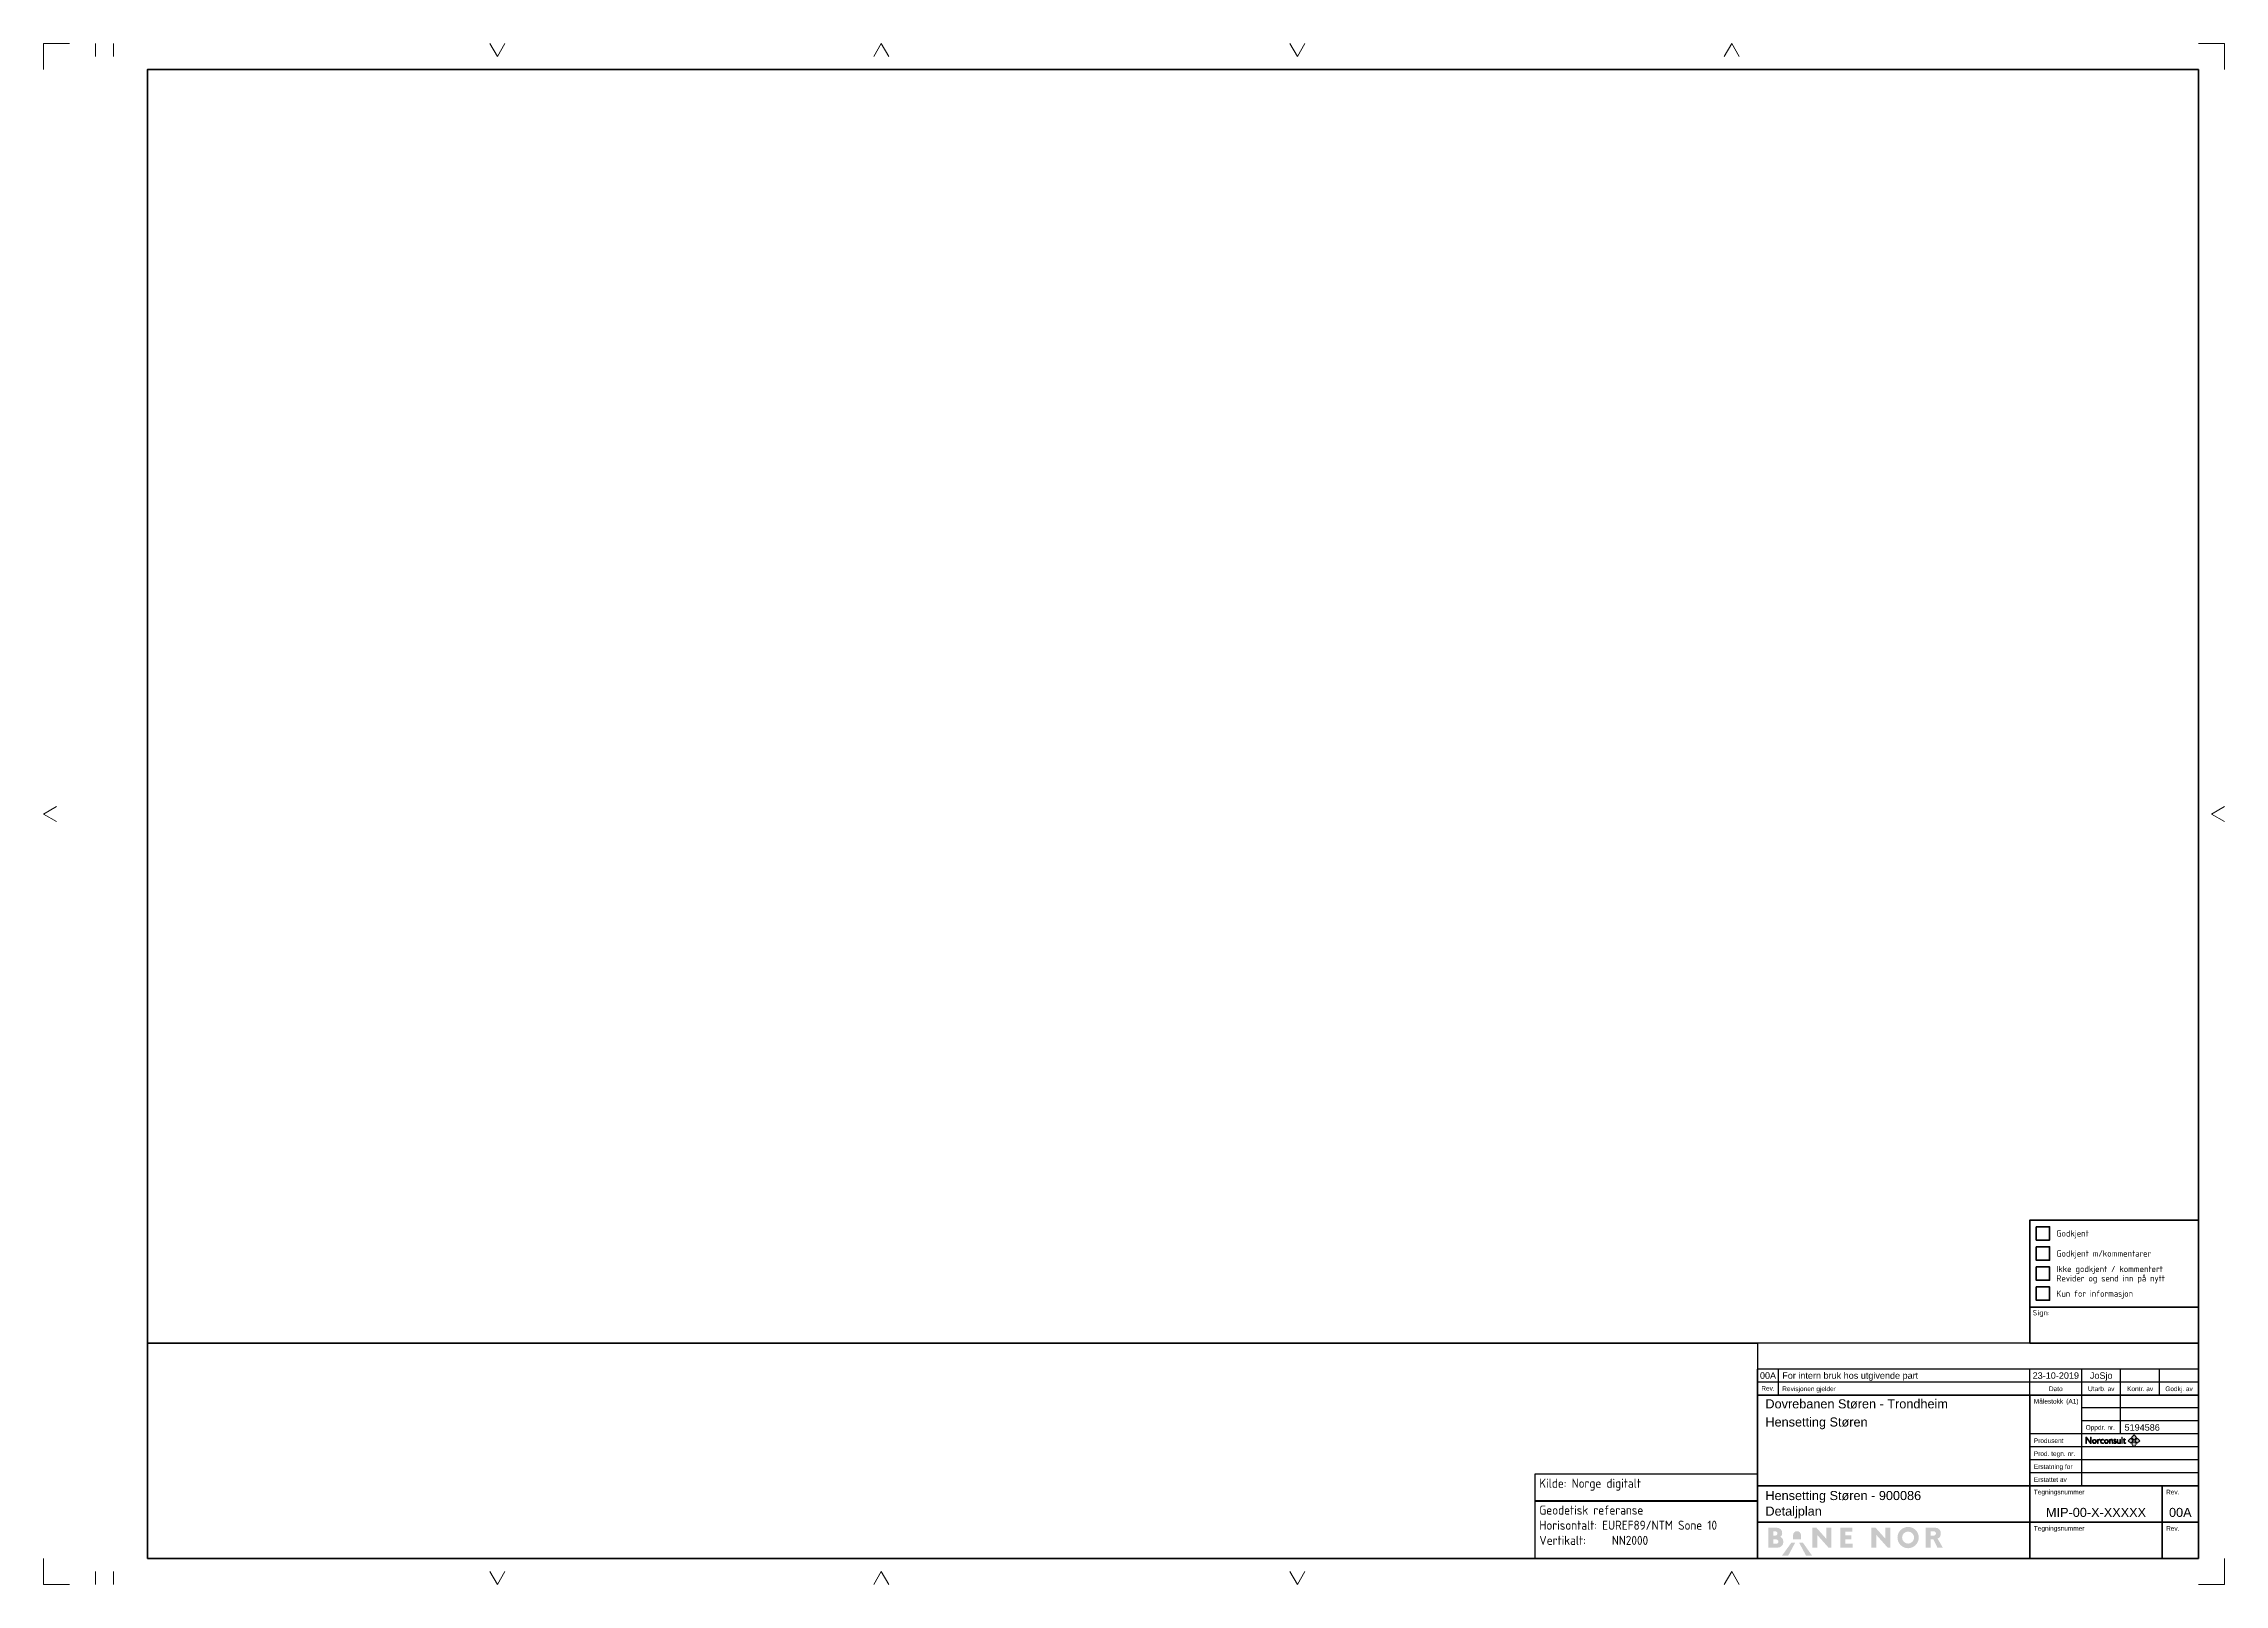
# Paper-space layout 'Layout1' of a CAD drawing. Header units: metres, sheet in millimetres. Extents: x 0 to 841, y 0 to 594.
import ezdxf
from ezdxf.enums import TextEntityAlignment as Align

# ---------------------------------------------------------------- set-up
doc = ezdxf.new("R2010")
doc.units = ezdxf.units.M
doc.set_wipeout_variables(frame=1)
doc.layers.get('0').update_dxf_attribs({"color": 211})
for name, color, linetype in [('8180', 7, 'Continuous'), ('8180-L_BaneNOR1', 7, 'Continuous'), ('8181', 7, 'Continuous'), ('kartreferanse_utm32_nn54', 7, 'Continuous'), ('NO_Ramme', 6, 'Continuous')]:
    doc.layers.add(name, color=color, linetype=linetype)
for name, color, linetype, lineweight in [('8180-1', 7, 'Continuous', 18), ('8180-2', 7, 'Continuous', 70), ('8180-3', 7, 'Continuous', 25), ('8180-L', 7, 'Continuous', 18), ('8180-L_NO1', 7, 'Continuous', 18), ('8181-018', 7, 'Continuous', 18), ('8181-025', 7, 'Continuous', 25), ('8181-035', 7, 'Continuous', 35), ('8181-050', 7, 'Continuous', 50), ('8183', 7, 'Continuous', 35), ('8183-018', 7, 'Continuous', 18), ('8183-025', 7, 'Continuous', 25), ('8183-050', 7, 'Continuous', 50), ('JBT_LAY_GODKJENNINGSRUBRIKK', 7, 'Continuous', 35)]:
    doc.layers.add(name, color=color, linetype=linetype, lineweight=lineweight)
doc.layers.add('NO_P-MV', color=6, linetype='Continuous', plot=False)
doc.styles.add('ARIAL', font='iso.shx')
doc.styles.add('ISOCP2', font='isocp2.shx')
doc.styles.add('NO_Normal', font='arial.ttf')

# ---------------------------------------------------------------- blocks, each defined once
blk = doc.blocks.new('Sheet A1 (841x594)')
at = {"layer": '8180-1'}
for p, q in [((20, 589), (20, 594)), ((27, 589), (27, 594)), ((20, 0), (20, 5)), ((27, 0), (27, 5))]:
    blk.add_line(p, q, dxfattribs=at)
at = {"layer": '8180-1', "flags": 128}
for points in [[(0, 584), (0, 594), (10, 594)], [(172.11, 594), (175, 589), (177.89, 594)], [(320.11, 589), (323, 594), (325.89, 589)], [(480.61, 594), (483.5, 589), (486.39, 594)], [(648.11, 589), (651, 594), (653.89, 589)], [(841, 584), (841, 594), (831, 594)], [(5, 294.11), (0, 297), (5, 299.89)], [(841, 294.11), (836, 297), (841, 299.89)], [(0, 10), (0, 0), (10, 0)], [(841, 10), (841, 0), (831, 0)], [(172.11, 5), (175, 0), (177.89, 5)], [(320.11, 0), (323, 5), (325.89, 0)], [(480.61, 5), (483.5, 0), (486.39, 5)], [(648.11, 0), (651, 5), (653.89, 0)]]:
    blk.add_lwpolyline(points, dxfattribs=at)
at = {"layer": '8180-2', "flags": 128}
blk.add_lwpolyline([(40, 10), (40, 584), (831, 584), (831, 10)], close=True, dxfattribs=at)
at = {"layer": '8180-3', "lineweight": 30, "flags": 63}
blk.add_attdef('PLOTINFO', text='', height=2.5, rotation=90, dxfattribs=at).set_placement((38.5, 10), align=Align.BOTTOM_LEFT)
blk = doc.blocks.new('Godkjenningsrubrikk')
at = {"layer": 'JBT_LAY_GODKJENNINGSRUBRIKK'}
blk.add_line((0, 13.5), (-63, 13.5), dxfattribs=at)
for points in [[(0, 0), (-63, 0), (-63, 46), (0, 46)], [(-60.63, 43.5), (-55.63, 43.5), (-55.63, 38.5), (-60.63, 38.5)], [(-60.63, 36), (-55.63, 36), (-55.63, 31), (-60.63, 31)], [(-60.63, 28.5), (-55.63, 28.5), (-55.63, 23.5), (-60.63, 23.5)], [(-60.63, 21), (-55.63, 21), (-55.63, 16), (-60.63, 16)]]:
    blk.add_lwpolyline(points, close=True, dxfattribs=at)
at = {"layer": 'JBT_LAY_GODKJENNINGSRUBRIKK', "style": 'ARIAL'}
for s, height, p in [('Godkjent', 2.35, (-53.12, 41)), ('Godkjent m/kommentarer', 2.35, (-53.12, 33.5)), ('Ikke godkjent / kommentert', 2.35, (-53.12, 27.72)), ('Revider og send inn på nytt', 2.35, (-53.12, 24.22)), ('Kun for informasjon', 2.34, (-53.12, 18.5)), ('Sign:', 2, (-61.99, 11.37))]:
    blk.add_text(s, height=height, dxfattribs=at).set_placement(p, align=Align.MIDDLE_LEFT)
blk = doc.blocks.new('Norconsult_Logo')
at = {"layer": '8180-L_NO1'}
h = blk.add_hatch(color=0, dxfattribs=at)
edge = h.paths.add_edge_path()
edge.add_arc((56.3, -4.4), 2.33, 0, 360)
edge = h.paths.add_edge_path()
edge.add_line((45, 2), (45, 1.1))
edge.add_line((45, 1.1), (46.4, 1.1))
edge.add_line((46.4, 1.1), (46.4, 0.4))
edge.add_line((46.4, 0.4), (45, 0.4))
edge.add_line((45, 0.4), (45, -2.1))
edge.add_arc((46.7, -2.1), 1.68, 180, 197.1319)
edge.add_arc((45.7, -2.4), 0.632, 197.1319, 235.8507)
edge.add_arc((45.7, -2.4), 0.688, 235.8507, 271.9224)
edge.add_arc((45.6, -0.6), 2.43, 271.9224, 282.127)
edge.add_arc((45.8, -1.3), 1.77, 282.127, 300.8315)
edge.add_line((46.7, -2.8), (46.7, -3.5))
edge.add_line((46.7, -3.5), (46.5, -3.5))
edge.add_arc((45.5, -1.4), 2.33, 280.7893, 295.7449, ccw=False)
edge.add_arc((45.7, -2.1), 1.7, 255.2706, 280.7893, ccw=False)
edge.add_arc((45.6, -2.5), 1.3, 226.4333, 255.2706, ccw=False)
edge.add_arc((45.4, -2.6), 1.11, 190.4307, 226.4333, ccw=False)
edge.add_arc((48.1, -2.1), 3.86, 177.1126, 190.4307, ccw=False)
edge.add_line((44.3, -1.9), (44.3, 0.4))
edge.add_line((44.3, 0.4), (43.6, 0.4))
edge.add_line((43.6, 0.4), (45, 2))
h.paths.add_polyline_path([(41.9, -3.7), (42.6, -3.7), (42.6, 3.7), (41.9, 3.7)])
edge = h.paths.add_edge_path()
edge.add_line((36.7, 1.1), (36.7, -1.6))
edge.add_arc((42.5, -1.6), 5.77, 180, 189.6956)
edge.add_arc((38.1, -2.4), 1.31, 189.6956, 222.2987)
edge.add_arc((38.5, -2.1), 1.82, 222.2987, 235.3294)
edge.add_arc((38.1, -2.5), 1.24, 235.3294, 271.6808)
edge.add_arc((38.1, -2.1), 1.69, 271.6808, 295.0471)
edge.add_arc((38.1, -2.1), 1.69, 295.0471, 335.5791)
edge.add_line((39.7, -2.8), (39.7, -3.7))
edge.add_line((39.7, -3.7), (40.4, -3.7))
edge.add_line((40.4, -3.7), (40.4, 1.1))
edge.add_line((40.4, 1.1), (39.7, 1.1))
edge.add_line((39.7, 1.1), (39.7, -2.4))
edge.add_arc((38.6, -1.9), 1.11, 302.8849, 336.5661, ccw=False)
edge.add_arc((38.2, -1.3), 1.86, 277.4509, 302.8849, ccw=False)
edge.add_arc((38.4, -2.3), 0.852, 201.4472, 277.4509, ccw=False)
edge.add_arc((39.2, -2), 1.8, 187.4093, 201.4472, ccw=False)
edge.add_arc((41.7, -1.6), 4.3, 180, 187.4093, ccw=False)
edge.add_line((37.4, -1.6), (37.4, 1.1))
edge.add_line((37.4, 1.1), (36.7, 1.1))
edge = h.paths.add_edge_path()
edge.add_line((32.5, -2.6), (32.5, -3.4))
edge.add_line((32.5, -3.4), (32.9, -3.5))
edge.add_arc((33.8, -1.7), 2.08, 244.4313, 262.1702)
edge.add_arc((33.9, -0.9), 2.9, 262.1702, 278.6111)
edge.add_arc((34.2, -2.4), 1.3, 278.6111, 312.4223)
edge.add_arc((34.2, -2.4), 1.3, 312.4223, 340.5631)
edge.add_arc((34.3, -2.5), 1.16, 340.5631, 373.0773)
edge.add_arc((34.1, -2.5), 1.4, 13.0773, 42.6716)
edge.add_arc((32.7, -3.8), 3.25, 42.6716, 59.6559)
edge.add_arc((38.2, 5.6), 7.66, 231.8767, 239.6559, ccw=False)
edge.add_arc((33.8, 0), 0.478, 175.4176, 231.8767, ccw=False)
edge.add_arc((33.9, 0), 0.558, 126.4732, 175.4176, ccw=False)
edge.add_arc((34, -0.2), 0.726, 75.6584, 126.4732, ccw=False)
edge.add_arc((33.1, -3.6), 4.27, 59.8873, 75.6584, ccw=False)
edge.add_line((35.2, 0.1), (35.2, 0.8))
edge.add_line((35.2, 0.8), (35.1, 0.9))
edge.add_arc((33.9, -1.3), 2.48, 61.4769, 80.6668)
edge.add_arc((33.9, -1.1), 2.33, 80.6668, 97.7889)
edge.add_arc((33.8, -0.1), 1.3, 97.7889, 131.3956)
edge.add_arc((33.7, 0), 1.13, 131.3956, 180.4577)
edge.add_arc((33.8, 0), 1.27, 180.4577, 217.0689)
edge.add_arc((34.3, 0.3), 1.83, 217.0689, 230.8851)
edge.add_arc((37.2, 3.9), 6.39, 230.8851, 239.8364)
edge.add_arc((31.9, -5.2), 4.15, 54.9252, 59.8364, ccw=False)
edge.add_arc((32.1, -4.8), 3.66, 49.1078, 54.9252, ccw=False)
edge.add_arc((34.2, -2.4), 0.492, -9.4883, 49.1078, ccw=False)
edge.add_arc((34, -2.4), 0.697, 309.8652, 350.5117, ccw=False)
edge.add_arc((34, -2.3), 0.765, 264.5319, 309.8652, ccw=False)
edge.add_arc((34.1, -0.5), 2.63, 232.2278, 264.5319, ccw=False)
edge = h.paths.add_edge_path()
edge.add_line((31.3, -3.7), (31.3, -0.9))
edge.add_arc((25.5, -0.9), 5.77, 360, 369.6956)
edge.add_arc((29.9, -0.2), 1.31, 9.6956, 42.2987)
edge.add_arc((29.5, -0.5), 1.82, 42.2987, 55.3294)
edge.add_arc((29.9, 0), 1.24, 55.3294, 91.6808)
edge.add_arc((29.9, -0.5), 1.69, 91.6808, 115.0471)
edge.add_arc((29.9, -0.5), 1.69, 115.0471, 155.5791)
edge.add_line((28.3, 0.2), (28.3, 1.1))
edge.add_line((28.3, 1.1), (27.6, 1.1))
edge.add_line((27.6, 1.1), (27.6, -3.7))
edge.add_line((27.6, -3.7), (28.3, -3.7))
edge.add_line((28.3, -3.7), (28.3, -0.2))
edge.add_arc((29.4, -0.6), 1.11, 122.8849, 156.5661, ccw=False)
edge.add_arc((29.8, -1.3), 1.86, 97.4509, 122.8849, ccw=False)
edge.add_arc((29.6, -0.3), 0.852, 21.4472, 97.4509, ccw=False)
edge.add_arc((28.8, -0.6), 1.8, 7.4093, 21.4472, ccw=False)
edge.add_arc((26.3, -0.9), 4.3, 0, 7.4093, ccw=False)
edge.add_line((30.6, -0.9), (30.6, -3.7))
edge.add_line((30.6, -3.7), (31.3, -3.7))
edge = h.paths.add_edge_path(flags=16)
edge.add_spline(control_points=[(24.1, -3.1), (24.2, -3.1), (24.4, -3), (24.9, -2.8), (25.2, -2.6), (25.5, -2.1), (25.7, -1.8), (25.7, -1.1), (25.6, -0.8), (25.3, -0.2), (25.1, 0.1), (24.5, 0.4), (24.2, 0.4), (23.6, 0.4), (23.2, 0.2), (22.8, -0.2), (22.6, -0.5), (22.4, -1.1), (22.4, -1.5), (22.6, -2.1), (22.7, -2.4), (23.2, -2.8), (23.5, -3), (23.9, -3), (24, -3.1), (24.1, -3.1)], knot_values=[0, 0, 0, 0, 0.343776, 0.343776, 0.92337, 0.92337, 1.502964, 1.502964, 2.082558, 2.082558, 2.662152, 2.662152, 3.241746, 3.241746, 3.82134, 3.82134, 4.400934, 4.400934, 4.980528, 4.980528, 5.560122, 5.560122, 6.139716, 6.139716, 6.283185, 6.283185, 6.283185, 6.283185], degree=3, periodic=0)
edge = h.paths.add_edge_path()
edge.add_spline(control_points=[(24.1, -3.7), (24.3, -3.7), (24.6, -3.7), (25.2, -3.5), (25.6, -3.2), (26.1, -2.6), (26.3, -2.2), (26.4, -1.3), (26.4, -0.9), (26.1, -0.1), (25.9, 0.3), (25.2, 0.8), (24.8, 1), (24, 1.1), (23.6, 1.1), (22.8, 0.8), (22.5, 0.5), (21.9, -0.1), (21.8, -0.5), (21.6, -1.4), (21.7, -1.8), (22, -2.6), (22.3, -3), (22.9, -3.5), (23.3, -3.7), (23.9, -3.7), (24, -3.7), (24.1, -3.7)], knot_values=[0, 0, 0, 0, 0.316419, 0.316419, 0.847007, 0.847007, 1.377595, 1.377595, 1.908183, 1.908183, 2.438771, 2.438771, 2.969359, 2.969359, 3.499947, 3.499947, 4.030535, 4.030535, 4.561123, 4.561123, 5.091711, 5.091711, 5.622299, 5.622299, 6.152887, 6.152887, 6.283185, 6.283185, 6.283185, 6.283185], degree=3, periodic=0)
edge = h.paths.add_edge_path()
edge.add_line((20.6, 0.9), (20.4, 1))
edge.add_arc((19.4, -1.1), 2.28, 66.069, 95.5828)
edge.add_arc((19.4, -1), 2.24, 95.5828, 136.3217)
edge.add_arc((19.2, -0.8), 1.9, 136.3217, 167.582)
edge.add_arc((22, -1.4), 4.76, 167.582, 181.8617)
edge.add_arc((19.7, -1.5), 2.43, 181.8617, 212.0569)
edge.add_arc((19.3, -1.7), 2.04, 212.0569, 250.8691)
edge.add_arc((19.5, -1.2), 2.52, 250.8691, 281.3409)
edge.add_arc((18.8, 2), 5.83, 281.3409, 289.1)
edge.add_line((20.7, -3.5), (20.7, -2.8))
edge.add_line((20.7, -2.8), (20.4, -2.9))
edge.add_arc((19.7, -1), 2.01, 268.5972, 292.8806, ccw=False)
edge.add_arc((19.7, -0.9), 2.12, 244.2182, 268.5972, ccw=False)
edge.add_arc((19.3, -1.7), 1.25, 203.6051, 244.2182, ccw=False)
edge.add_arc((20.4, -1.2), 2.44, 181.3452, 203.6051, ccw=False)
edge.add_arc((20, -1.2), 2.03, 155.7789, 181.3452, ccw=False)
edge.add_arc((19.6, -1.1), 1.58, 127.2362, 155.7789, ccw=False)
edge.add_arc((19.4, -0.9), 1.33, 88.0054, 127.2362, ccw=False)
edge.add_arc((19.4, -1.7), 2.14, 62.596, 88.0054, ccw=False)
edge.add_arc((18.4, -3.5), 4.17, 58.3, 62.596, ccw=False)
edge.add_line((20.6, 0.1), (20.6, 0.9))
edge = h.paths.add_edge_path()
edge.add_line((13.7, -3.7), (13.7, 1.1))
edge.add_line((13.7, 1.1), (14.4, 1.1))
edge.add_line((14.4, 1.1), (14.4, -0.3))
edge.add_line((14.4, -0.3), (14.9, 0.6))
edge.add_arc((16.2, -0.3), 1.56, 116.3056, 147.4772, ccw=False)
edge.add_arc((15.9, 0.5), 0.716, 75.6125, 116.3056, ccw=False)
edge.add_arc((15.6, -0.4), 1.64, 43.7093, 75.6125, ccw=False)
edge.add_line((16.8, 0.7), (16.4, 0))
edge.add_line((16.4, 0), (16.2, 0.2))
edge.add_arc((14.9, -1.5), 2.14, 51.2784, 59.586)
edge.add_arc((15.6, -0.3), 0.775, 59.586, 114.596)
edge.add_arc((15.9, -1), 1.49, 114.596, 180)
edge.add_line((14.4, -1), (14.4, -3.7))
edge.add_line((14.4, -3.7), (13.7, -3.7))
edge = h.paths.add_edge_path(flags=16)
edge.add_spline(control_points=[(10, -3.1), (10.2, -3.1), (10.4, -3), (10.9, -2.8), (11.2, -2.6), (11.5, -2.1), (11.7, -1.8), (11.7, -1.1), (11.6, -0.8), (11.3, -0.2), (11.1, 0.1), (10.5, 0.4), (10.2, 0.4), (9.5, 0.4), (9.2, 0.2), (8.8, -0.2), (8.6, -0.5), (8.4, -1.1), (8.4, -1.5), (8.5, -2.1), (8.7, -2.4), (9.2, -2.8), (9.5, -3), (9.9, -3), (10, -3.1), (10, -3.1)], knot_values=[0, 0, 0, 0, 0.343776, 0.343776, 0.92337, 0.92337, 1.502964, 1.502964, 2.082558, 2.082558, 2.662152, 2.662152, 3.241746, 3.241746, 3.82134, 3.82134, 4.400934, 4.400934, 4.980528, 4.980528, 5.560122, 5.560122, 6.139716, 6.139716, 6.283185, 6.283185, 6.283185, 6.283185], degree=3, periodic=0)
edge = h.paths.add_edge_path()
edge.add_spline(control_points=[(10.1, -3.7), (10.3, -3.7), (10.6, -3.7), (11.2, -3.5), (11.5, -3.2), (12.1, -2.6), (12.3, -2.2), (12.4, -1.3), (12.4, -0.9), (12.1, -0.1), (11.9, 0.3), (11.2, 0.8), (10.8, 1), (10, 1.1), (9.6, 1.1), (8.8, 0.8), (8.4, 0.5), (7.9, -0.1), (7.8, -0.5), (7.6, -1.4), (7.7, -1.8), (8, -2.6), (8.3, -3), (8.9, -3.5), (9.3, -3.7), (9.8, -3.7), (10, -3.7), (10.1, -3.7)], knot_values=[0, 0, 0, 0, 0.316419, 0.316419, 0.847007, 0.847007, 1.377595, 1.377595, 1.908183, 1.908183, 2.438771, 2.438771, 2.969359, 2.969359, 3.499947, 3.499947, 4.030535, 4.030535, 4.561123, 4.561123, 5.091711, 5.091711, 5.622299, 5.622299, 6.152887, 6.152887, 6.283185, 6.283185, 6.283185, 6.283185], degree=3, periodic=0)
h.paths.add_polyline_path([(0, -3.7), (0, 3.7), (0.7, 3.7), (5.5, -2.4), (5.5, 3.7), (6.3, 3.7), (6.3, -3.7), (5.6, -3.7), (0.7, 2.3), (0.7, -3.7)])
h.paths.add_polyline_path([(60.1, 2.4), (57.1, -0.6), (60.1, -3.5), (63.1, -0.6)])
h.paths.add_polyline_path([(56.3, 6.2), (53.3, 3.3), (56.3, 0.3), (59.3, 3.3)])
h.paths.add_polyline_path([(49.5, -0.6), (52.5, -3.5), (55.5, -0.6), (52.5, 2.4)])
at = {"layer": '8180-L_NO1', "color": 0}
for points in [[(0, -3.7), (0, 3.7), (0.7, 3.7), (5.5, -2.4), (5.5, 3.7), (6.3, 3.7), (6.3, -3.7), (5.6, -3.7), (0.7, 2.3), (0.7, -3.7)], [(41.9, -3.7), (42.6, -3.7), (42.6, 3.7), (41.9, 3.7)], [(49.5, -0.6), (52.5, -3.5), (55.5, -0.6), (52.5, 2.4)], [(56.3, 6.2), (53.3, 3.3), (56.3, 0.3), (59.3, 3.3)], [(60.1, 2.4), (57.1, -0.6), (60.1, -3.5), (63.1, -0.6)]]:
    blk.add_lwpolyline(points, close=True, dxfattribs=at)
for points in [[(13.7, -3.7), (13.7, 1.1), (14.4, 1.1), (14.4, -0.3), (14.9, 0.6, -0.136856), (15.5, 1.1, -0.179447), (16, 1.2, -0.14011), (16.8, 0.7), (16.4, 0), (16.2, 0.2, 0.036265), (16, 0.4, 0.244745), (15.3, 0.4, 0.293387), (14.4, -1), (14.4, -3.7)], [(20.6, 0.9), (20.4, 1, 0.129495), (19.2, 1.2, 0.179653), (17.8, 0.5, 0.137251), (17.3, -0.4, 0.062387), (17.2, -1.6, 0.132519), (17.6, -2.8, 0.170988), (18.7, -3.6, 0.133748), (20, -3.7, 0.033868), (20.7, -3.5), (20.7, -2.8), (20.4, -2.9, -0.106355), (19.6, -3, -0.106777), (18.7, -2.8, -0.179087), (18.1, -2.2, -0.097434), (17.9, -1.3, -0.112019), (18.1, -0.4, -0.125189), (18.6, 0.2, -0.172868), (19.5, 0.5, -0.111326), (20.4, 0.2, -0.018747), (20.6, 0.1)], [(31.3, -3.7), (31.3, -0.9, 0.04233), (31.2, 0, 0.143225), (30.9, 0.7, 0.056919), (30.6, 1, 0.159956), (29.8, 1.2, 0.10231), (29.2, 1, 0.178721), (28.3, 0.2), (28.3, 1.1), (27.6, 1.1), (27.6, -3.7), (28.3, -3.7), (28.3, -0.2, -0.148029), (28.8, 0.3, -0.111435), (29.5, 0.6, -0.344345), (30.4, 0, -0.061329), (30.5, -0.4, -0.03234), (30.6, -0.9), (30.6, -3.7)], [(32.5, -2.6), (32.5, -3.4), (32.9, -3.5, 0.077556), (33.5, -3.7, 0.07186), (34.4, -3.7, 0.148609), (35.1, -3.4, 0.123408), (35.4, -2.9, 0.14283), (35.4, -2.2, 0.129852), (35.1, -1.6, 0.074244), (34.4, -1, -0.033956), (33.5, -0.4, -0.251457), (33.3, 0, -0.216867), (33.5, 0.4, -0.225428), (34.1, 0.5, -0.068923), (35.2, 0.1), (35.2, 0.8), (35.1, 0.9, 0.083928), (34.3, 1.2, 0.074849), (33.6, 1.2, 0.147697), (32.9, 0.9, 0.217405), (32.6, 0, 0.161119), (32.8, -0.8, 0.060358), (33.1, -1.1, 0.039077), (33.9, -1.6, -0.021432), (34.2, -1.8, -0.025388), (34.5, -2.1, -0.261394), (34.7, -2.5, -0.179237), (34.5, -2.9, -0.200425), (33.9, -3.1, -0.141894)], [(36.7, 1.1), (36.7, -1.6, 0.04233), (36.8, -2.6, 0.143225), (37.1, -3.3, 0.056919), (37.4, -3.6, 0.159956), (38.2, -3.8, 0.10231), (38.8, -3.6, 0.178721), (39.7, -2.8), (39.7, -3.7), (40.4, -3.7), (40.4, 1.1), (39.7, 1.1), (39.7, -2.4, -0.148029), (39.2, -2.9, -0.111435), (38.5, -3.1, -0.344345), (37.6, -2.6, -0.061329), (37.5, -2.2, -0.03234), (37.4, -1.6), (37.4, 1.1)], [(45, 2), (45, 1.1), (46.4, 1.1), (46.4, 0.4), (45, 0.4), (45, -2.1, 0.074891), (45.1, -2.6, 0.170569), (45.3, -3, 0.158705), (45.7, -3.1, 0.044555), (46.1, -3, 0.081795), (46.7, -2.8), (46.7, -3.5), (46.5, -3.5, -0.065349), (46, -3.7, -0.111809), (45.2, -3.7, -0.126495), (44.7, -3.4, -0.158396), (44.3, -2.8, -0.058177), (44.3, -1.9), (44.3, 0.4), (43.6, 0.4)]]:
    blk.add_lwpolyline(points, format="xyb", close=True, dxfattribs=at)
blk.add_circle((56.3, -4.4), 2.33, dxfattribs=at)
for points, knots in [([(10.1, -3.7), (10.3, -3.7), (10.6, -3.7), (11.2, -3.5), (11.5, -3.2), (12.1, -2.6), (12.3, -2.2), (12.4, -1.3), (12.4, -0.9), (12.1, -0.1), (11.9, 0.3), (11.2, 0.8), (10.8, 1), (10, 1.1), (9.6, 1.1), (8.8, 0.8), (8.4, 0.5), (7.9, -0.1), (7.8, -0.5), (7.6, -1.4), (7.7, -1.8), (8, -2.6), (8.3, -3), (8.9, -3.5), (9.3, -3.7), (9.8, -3.7), (10, -3.7), (10.1, -3.7)], [0, 0, 0, 0, 0.316419, 0.316419, 0.847007, 0.847007, 1.377595, 1.377595, 1.908183, 1.908183, 2.438771, 2.438771, 2.969359, 2.969359, 3.499947, 3.499947, 4.030535, 4.030535, 4.561123, 4.561123, 5.091711, 5.091711, 5.622299, 5.622299, 6.152887, 6.152887, 6.283185, 6.283185, 6.283185, 6.283185]), ([(10, -3.1), (10.2, -3.1), (10.4, -3), (10.9, -2.8), (11.2, -2.6), (11.5, -2.1), (11.7, -1.8), (11.7, -1.1), (11.6, -0.8), (11.3, -0.2), (11.1, 0.1), (10.5, 0.4), (10.2, 0.4), (9.5, 0.4), (9.2, 0.2), (8.8, -0.2), (8.6, -0.5), (8.4, -1.1), (8.4, -1.5), (8.5, -2.1), (8.7, -2.4), (9.2, -2.8), (9.5, -3), (9.9, -3), (10, -3.1), (10, -3.1)], [0, 0, 0, 0, 0.343776, 0.343776, 0.92337, 0.92337, 1.502964, 1.502964, 2.082558, 2.082558, 2.662152, 2.662152, 3.241746, 3.241746, 3.82134, 3.82134, 4.400934, 4.400934, 4.980528, 4.980528, 5.560122, 5.560122, 6.139716, 6.139716, 6.283185, 6.283185, 6.283185, 6.283185]), ([(24.1, -3.7), (24.3, -3.7), (24.6, -3.7), (25.2, -3.5), (25.6, -3.2), (26.1, -2.6), (26.3, -2.2), (26.4, -1.3), (26.4, -0.9), (26.1, -0.1), (25.9, 0.3), (25.2, 0.8), (24.8, 1), (24, 1.1), (23.6, 1.1), (22.8, 0.8), (22.5, 0.5), (21.9, -0.1), (21.8, -0.5), (21.6, -1.4), (21.7, -1.8), (22, -2.6), (22.3, -3), (22.9, -3.5), (23.3, -3.7), (23.9, -3.7), (24, -3.7), (24.1, -3.7)], [0, 0, 0, 0, 0.316419, 0.316419, 0.847007, 0.847007, 1.377595, 1.377595, 1.908183, 1.908183, 2.438771, 2.438771, 2.969359, 2.969359, 3.499947, 3.499947, 4.030535, 4.030535, 4.561123, 4.561123, 5.091711, 5.091711, 5.622299, 5.622299, 6.152887, 6.152887, 6.283185, 6.283185, 6.283185, 6.283185]), ([(24.1, -3.1), (24.2, -3.1), (24.4, -3), (24.9, -2.8), (25.2, -2.6), (25.5, -2.1), (25.7, -1.8), (25.7, -1.1), (25.6, -0.8), (25.3, -0.2), (25.1, 0.1), (24.5, 0.4), (24.2, 0.4), (23.6, 0.4), (23.2, 0.2), (22.8, -0.2), (22.6, -0.5), (22.4, -1.1), (22.4, -1.5), (22.6, -2.1), (22.7, -2.4), (23.2, -2.8), (23.5, -3), (23.9, -3), (24, -3.1), (24.1, -3.1)], [0, 0, 0, 0, 0.343776, 0.343776, 0.92337, 0.92337, 1.502964, 1.502964, 2.082558, 2.082558, 2.662152, 2.662152, 3.241746, 3.241746, 3.82134, 3.82134, 4.400934, 4.400934, 4.980528, 4.980528, 5.560122, 5.560122, 6.139716, 6.139716, 6.283185, 6.283185, 6.283185, 6.283185])]:
    blk.add_open_spline(points, degree=3, knots=knots, dxfattribs=at)
blk = doc.blocks.new('BaneNOR')
at = {"layer": '8180-L_BaneNOR1'}
h = blk.add_hatch(color=256, dxfattribs=at)
h.dxf.hatch_style = 1
h.paths.add_polyline_path([(17.2, 2.5), (15.3, 2.5), (18.8, -4), (21.8, -4)])
h.paths.add_polyline_path([(11.5, 2.5), (6.8, -4), (9.9, -4), (13.4, 2.5)])
edge = h.paths.add_edge_path()
edge.add_spline(control_points=[(12.3, 4.2), (12.3, 4.2), (12.3, 6.1), (12.3, 6.1), (12.3, 7.3), (13.2, 8.2), (14.3, 8.2), (14.3, 8.2), (14.3, 8.2), (14.3, 8.2), (15.4, 8.2), (16.3, 7.3), (16.3, 6.1), (16.3, 6.1), (16.3, 4.2), (16.3, 4.2), (16.3, 4.2), (12.3, 4.2), (12.3, 4.2)], knot_values=[0, 0, 0, 0, 1, 1, 1, 2, 2, 2, 3, 3, 3, 4, 4, 4, 5, 5, 5, 6, 6, 6, 6], degree=3, periodic=0)
edge = h.paths.add_edge_path(flags=16)
edge.add_spline(control_points=[(69.7, 2), (68, 2), (66.7, 3.4), (66.7, 5), (66.7, 6.7), (68, 8), (69.7, 8), (71.3, 8), (72.7, 6.7), (72.7, 5), (72.7, 3.4), (71.3, 2), (69.7, 2)], knot_values=[0, 0, 0, 0, 1, 1, 1, 2, 2, 2, 3, 3, 3, 4, 4, 4, 4], degree=3, periodic=0)
edge = h.paths.add_edge_path()
edge.add_spline(control_points=[(69.7, 10.3), (66.8, 10.3), (64.4, 8), (64.4, 5), (64.4, 2.1), (66.8, -0.3), (69.7, -0.3), (72.6, -0.3), (75, 2.1), (75, 5), (75, 8), (72.6, 10.3), (69.7, 10.3)], knot_values=[0, 0, 0, 0, 1, 1, 1, 2, 2, 2, 3, 3, 3, 4, 4, 4, 4], degree=3, periodic=0)
h.paths.add_polyline_path([(35.9, 0), (35.9, 10), (41.9, 10), (41.9, 8), (38.4, 8), (38.4, 6.2), (41.3, 6.2), (41.3, 4.2), (38.4, 4.2), (38.4, 2), (42, 2), (42, 0)])
edge = h.paths.add_edge_path(flags=16)
edge.add_spline(control_points=[(5, 3), (5, 2.4), (4.5, 1.9), (3.9, 1.9), (3.9, 1.9), (2.4, 1.9), (2.4, 1.9), (2.4, 1.9), (2.4, 4.1), (2.4, 4.1), (2.4, 4.1), (3.9, 4.1), (3.9, 4.1), (4.5, 4.1), (5, 3.6), (5, 3), (5, 3), (5, 3), (5, 3)], knot_values=[0, 0, 0, 0, 1, 1, 1, 2, 2, 2, 3, 3, 3, 4, 4, 4, 5, 5, 5, 6, 6, 6, 6], degree=3, periodic=0)
edge = h.paths.add_edge_path(flags=16)
edge.add_spline(control_points=[(2.4, 8.1), (2.4, 8.1), (3.5, 8.1), (3.5, 8.1), (4.1, 8.1), (4.5, 7.7), (4.5, 7.1), (4.5, 7.1), (4.5, 7.1), (4.5, 7.1), (4.5, 6.5), (4.1, 6), (3.5, 6), (3.5, 6), (2.4, 6), (2.4, 6), (2.4, 6), (2.4, 8.1), (2.4, 8.1)], knot_values=[0, 0, 0, 0, 1, 1, 1, 2, 2, 2, 3, 3, 3, 4, 4, 4, 5, 5, 5, 6, 6, 6, 6], degree=3, periodic=0)
edge = h.paths.add_edge_path()
edge.add_spline(control_points=[(7.5, 2.8), (7.5, 4.8), (6, 5.4), (6, 5.4), (6, 5.4), (6.9, 5.9), (6.9, 7.2), (6.9, 8.7), (6, 10), (3.6, 10), (3.6, 10), (0, 10), (0, 10), (0, 10), (0, 0), (0, 0), (0, 0), (4.1, 0), (4.6, 0), (6.1, 0), (7.5, 1.1), (7.5, 2.8)], knot_values=[0, 0, 0, 0, 1, 1, 1, 2, 2, 2, 3, 3, 3, 4, 4, 4, 5, 5, 5, 6, 6, 6, 7, 7, 7, 7], degree=3, periodic=0)
h.paths.add_polyline_path([(30, 0), (24.4, 6.3), (24.4, 0), (22, 0), (22, 10), (23.9, 10), (28.9, 4.4), (28.9, 10), (31.4, 10), (31.4, 0)])
h.paths.add_polyline_path([(59.5, 0), (53.9, 6.3), (53.9, 0), (51.4, 0), (51.4, 10), (53.4, 10), (58.4, 4.4), (58.4, 10), (60.8, 10), (60.8, 0)])
edge = h.paths.add_edge_path(flags=16)
edge.add_spline(control_points=[(81, 8.1), (81, 8.1), (82.6, 8.1), (82.6, 8.1), (83.1, 8.1), (83.6, 7.6), (83.6, 7.1), (83.6, 7.1), (83.6, 7.1), (83.6, 7.1), (83.6, 6.5), (83.1, 6), (82.6, 6), (82.6, 6), (81, 6), (81, 6), (81, 6), (81, 8.1), (81, 8.1)], knot_values=[0, 0, 0, 0, 1, 1, 1, 2, 2, 2, 3, 3, 3, 4, 4, 4, 5, 5, 5, 6, 6, 6, 6], degree=3, periodic=0)
edge = h.paths.add_edge_path()
edge.add_spline(control_points=[(87, 0), (87, 0), (84.4, 4.5), (84.4, 4.5), (85.7, 5), (86, 6), (86, 7.2), (86, 8.6), (85.2, 10), (82.8, 10), (82.8, 10), (78.5, 10), (78.5, 10), (78.5, 10), (78.5, 0), (78.5, 0), (78.5, 0), (81, 0), (81, 0), (81, 0), (81, 4.1), (81, 4.1), (81, 4.1), (82.3, 4.1), (82.3, 4.1), (82.3, 4.1), (84.3, 0), (84.3, 0), (84.3, 0), (87, 0), (87, 0)], knot_values=[0, 0, 0, 0, 1, 1, 1, 2, 2, 2, 3, 3, 3, 4, 4, 4, 5, 5, 5, 6, 6, 6, 7, 7, 7, 8, 8, 8, 9, 9, 9, 10, 10, 10, 10], degree=3, periodic=0)
blk = doc.blocks.new('*U20')
at = {"layer": '8181-025'}
for p, q in [((-45, 28), (-45, 63)), ((-30, 48), (-30, 63)), ((0, 58), (-45, 58)), ((0, 53), (-45, 53)), ((0, 48), (-65, 48)), ((0, 43), (-65, 43)), ((0, 38), (-65, 38)), ((0, 33), (-65, 33))]:
    blk.add_line(p, q, dxfattribs=at)
at = {"layer": '8181-035'}
blk.add_line((-14, 28), (-14, 0), dxfattribs=at)
at = {"layer": '8181-050'}
for p, q in [((-65, 0), (-65, 63)), ((-170, 28), (0, 28)), ((-170, 14), (0, 14))]:
    blk.add_line(p, q, dxfattribs=at)
blk.add_lwpolyline([(-170, 0), (-170, 63), (0, 63), (0, 0)], close=True, dxfattribs=at)
at = {"layer": '8180-L'}
for name, p, xscale, yscale, zscale in [('Norconsult_Logo', (-43.43, 45.55), 0.33, 0.33, 0.33), ('BaneNOR', (-165.86, 4.17), 0.7731943246592562, 0.7731943246592562, 0.7731943246592562)]:
    blk.add_blockref(name, p, dxfattribs=dict(at, xscale=xscale, yscale=yscale, zscale=zscale))
at = {"layer": '8181-018', "style": 'NO_Normal'}
for s, p in [('Målestokk', (-63.5, 61.5)), ('Tegningsnummer', (-63.5, 26.5)), ('Rev.', (-12.5, 26.5)), ('Tegningsnummer', (-63.5, 12.5)), ('Rev.', (-12.5, 12.5))]:
    blk.add_text(s, height=1.8, dxfattribs=at).set_placement(p, align=Align.TOP_LEFT)
for s, p in [('Produsent', (-63.5, 44.5)), ('Prod. tegn. nr.', (-63.5, 39.5)), ('Erstatning for', (-63.5, 34.5)), ('Erstattet av', (-63.5, 29.5))]:
    blk.add_text(s, height=1.8, dxfattribs=at).set_placement(p)
blk.add_attdef('SIZE', text='', height=1.8, dxfattribs=at).set_placement((-51, 61.5), align=Align.TOP_LEFT)
at = {"layer": '8181-025', "style": 'NO_Normal'}
for tag, p, height in [('FRITEKST1', (-43.5, 59.6), 1.8), ('3D', (-28.5, 59.25), 2.5), ('FRITEKST2', (-43.5, 54.6), 1.8), ('FRITEKST3', (-43.5, 49.6), 1.8), ('3E', (-28.5, 54.25), 2.5), ('3F', (-28.5, 49.25), 2.5), ('3G', (-43.43, 44.12), 2.5), ('3H', (-43.43, 39.12), 2.5), ('3I', (-43.43, 34.12), 2.5), ('3J', (-43.43, 29.12), 2.5)]:
    blk.add_attdef(tag, p, '', height=height, dxfattribs=at)
for tag, p in [('3C', (-55, 50)), ('3B', (-55, 54)), ('3A', (-55, 52))]:
    blk.add_attdef(tag, text='', height=2.5, dxfattribs=at).set_placement(p, align=Align.CENTER)
at = {"layer": '8181-035', "style": 'NO_Normal'}
for tag, p in [('1A', (-167, 57.85)), ('1B', (-167, 50.85)), ('1C', (-167, 43.85)), ('1D', (-167, 36.85))]:
    blk.add_attdef(tag, p, '', height=3.5, dxfattribs=at)
for tag, p in [('4A', (-167, 26)), ('4B', (-167, 20))]:
    blk.add_attdef(tag, text='', height=3.5, dxfattribs=at).set_placement(p, align=Align.TOP_LEFT)
for tag, p in [('DOCNO', (-39.5, 16)), ('4D', (-7, 16))]:
    blk.add_attdef(tag, text='', height=3.5, dxfattribs=at).set_placement(p, align=Align.CENTER)
for tag, p in [('5A', (-39.5, 0.95)), ('5B', (-7, 0.95))]:
    blk.add_attdef(tag, text='', height=3.5, dxfattribs=at).set_placement(p, align=Align.BOTTOM_CENTER)
blk.add_wipeout([(-65, 83), (0, 83), (0, 130.46), (-65, 130.46)])
at = {"xscale": 1.031746031746032, "yscale": 1.031746031746032, "zscale": 1.031746031746032}
blk.add_blockref('Godkjenningsrubrikk', (0, 83), dxfattribs=at)
at = {"layer": 'kartreferanse_utm32_nn54', "insert": (-254.17, 20.39), "char_height": 3.5, "width": 82.3853, "attachment_point": 1, "style": 'ISOCP2', "bg_fill": 3, "box_fill_scale": 1.5, "bg_fill_color": 256, "bg_fill_transparency": 0}
blk.add_mtext('Geodetisk referanse\\PHorisontalt: EUREF89/NTM Sone 10 \\PVertikalt:     NN2000', dxfattribs=at)
at = {"layer": 'kartreferanse_utm32_nn54', "insert": (-254.18, 30.72), "char_height": 3.5, "width": 82.4075, "attachment_point": 1, "style": 'ISOCP2', "bg_fill": 3, "box_fill_scale": 1.5, "bg_fill_color": 256, "bg_fill_transparency": 0}
blk.add_mtext('Kilde: Norge digitalt', dxfattribs=at)
at = {"layer": 'kartreferanse_utm32_nn54'}
for points in [[(-255.94, 22.18), (-170, 22.18), (-170, 32.49), (-255.94, 32.49)], [(-255.94, 0), (-170, 0), (-170, 22.18), (-255.94, 22.18)]]:
    blk.add_lwpolyline(points, close=True, dxfattribs=at)
at = {"layer": '8181-035', "style": 'NO_Normal'}
blk.add_attdef('1E', (-167, 29.85), '', height=3.5, dxfattribs=at)
blk = doc.blocks.new('RevHea_Jernbaneverket')
at = {"layer": '8183-025'}
for p, q in [((0, 5), (-170, 5)), ((-162, 0), (-162, 5)), ((-65, 0), (-65, 5)), ((-45, 0), (-45, 5)), ((-30, 0), (-30, 5)), ((-15, 0), (-15, 5))]:
    blk.add_line(p, q, dxfattribs=at)
at = {"layer": '8183-050'}
for p, q in [((-170, 0), (-170, 5)), ((0, 0), (0, 5))]:
    blk.add_line(p, q, dxfattribs=at)
at = {"layer": '8183-018', "style": 'NO_Normal'}
for s, p in [('Rev.', (-166, 1.67)), ('Dato', (-55, 1.5)), ('Utarb. av', (-37.5, 1.5)), ('Kontr. av', (-22.5, 1.5)), ('Godkj. av', (-7.5, 1.5))]:
    blk.add_text(s, height=1.8, dxfattribs=at).set_placement(p, align=Align.CENTER)
blk.add_text('Revisjonen gjelder', height=1.8, dxfattribs=at).set_placement((-160.5, 1.5))
blk = doc.blocks.new('RevTab_Jernbaneverket2')
at = {"layer": '8183-025'}
for p, q in [((0, 5), (-170, 5)), ((-162, 0), (-162, 5)), ((-65, 0), (-65, 5)), ((-45, 0), (-45, 5)), ((-30, 0), (-30, 5)), ((-15, 0), (-15, 5))]:
    blk.add_line(p, q, dxfattribs=at)
at = {"layer": '8183-050'}
for p, q in [((-170, 0), (-170, 5)), ((0, 0), (0, 5))]:
    blk.add_line(p, q, dxfattribs=at)
at = {"layer": '8183-025', "style": 'NO_Normal'}
for tag, p in [('2A', (-166, 1.25)), ('2C', (-55, 1.25)), ('2D', (-37.5, 1.25)), ('2E', (-22.5, 1.25)), ('2F', (-7.5, 1.25))]:
    blk.add_attdef(tag, text='', height=2.5, dxfattribs=at).set_placement(p, align=Align.CENTER)
blk.add_attdef('2B', (-160.5, 1.25), '', height=2.5, dxfattribs=at)

psp = doc.layouts.get("Layout1")

# ---------------------------------------------------------------- linework, layer by layer
at = {"layer": 'NO_P-MV', "flags": 128}
for points in [[(40, 584), (831, 584), (831, 140.46), (766, 140.46), (766, 93), (40, 93), (40, 584)], [(40, 93), (661, 93), (661, 42.49), (575.06, 42.49), (575.06, 10), (40, 10), (40, 93)]]:
    psp.add_lwpolyline(points, close=True, dxfattribs=at)
psp.add_lwpolyline([(40, 93), (661, 93), (661, 41.5), (575.06, 42.49), (575.06, 10), (40, 10), (40, 93)], dxfattribs=at)

# ---------------------------------------------------------------- block references
at = {"layer": '8180'}
psp.add_blockref('Sheet A1 (841x594)', (0, 0), dxfattribs=at)

# ---------------------------------------------------------------- viewports
at = {"layer": 'NO_P-MV'}
vp = psp.add_viewport(center=(435.5, 338.5), size=(791, 491), view_center_point=(484.17, 449.78), view_height=245.5, dxfattribs=at)
vp.frozen_layers = ['kartreferanse_utm32_nn54']
vp.dxf.flags = 0x10000  # cut along an outline
vp.dxf.clipping_boundary_handle = psp.add_lwpolyline([(40, 584), (831, 584), (831, 140.46), (766, 140.46), (766, 93), (40, 93), (40, 584)], format="xyb", close=True, dxfattribs={"invisible": 1}).dxf.handle
vp = psp.add_viewport(center=(350.5, 51.5), size=(621, 83), view_center_point=(887.24, 305.76), view_height=41.5, status=3, dxfattribs=at)
vp.frozen_layers = ['kartreferanse_utm32_nn54']
vp.dxf.flags = 0x10000  # cut along an outline
vp.dxf.clipping_boundary_handle = psp.add_lwpolyline([(40, 93), (661, 93), (661, 42.49), (575.06, 42.49), (575.06, 10), (40, 10), (40, 93)], format="xyb", close=True, dxfattribs={"invisible": 1}).dxf.handle

# ---------------------------------------------------------------- next in the draw order: block references
at = {"layer": '8181'}
psp.add_blockref('*U20', (831, 10), dxfattribs=at).add_auto_attribs({'1A': 'Dovrebanen Støren - Trondheim', '1B': 'Hensetting Støren', '4A': 'Hensetting Støren - 900086', '4B': 'Detaljplan', 'SIZE': '(A1)', '4D': '00A', 'DOCNO': 'MIP-00-X-XXXXX', '3F': '5194586', 'FRITEKST3': 'Oppdr. nr.'})

# ---------------------------------------------------------------- next in the draw order: linework, layer by layer
at = {"layer": 'NO_Ramme', "flags": 128}
psp.add_lwpolyline([(661, 93), (40, 93)], dxfattribs=at)

# ---------------------------------------------------------------- next in the draw order: block references
at = {"layer": '8183'}
psp.add_blockref('RevTab_Jernbaneverket2', (831, 78), dxfattribs=at).add_auto_attribs({'2A': '00A', '2B': 'For intern bruk hos utgivende part', '2C': '23-10-2019', '2D': 'JoSjo'})
psp.add_blockref('RevHea_Jernbaneverket', (831, 73), dxfattribs=at)

doc.saveas('drawing.dxf')
